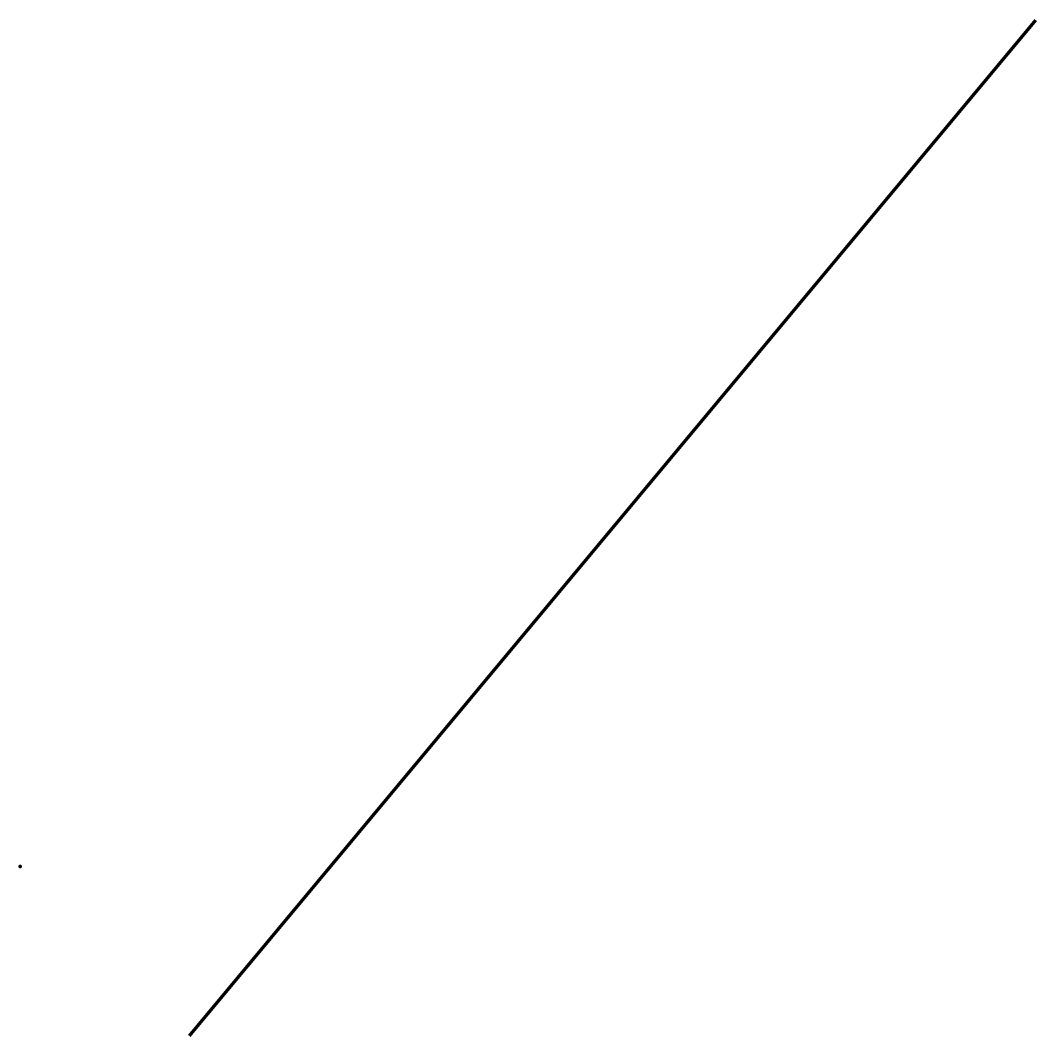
# Model space of a CAD drawing. Header units: inches. Extents: x 10 to 100, y 30 to 120.
import ezdxf

# ---------------------------------------------------------------- set-up
doc = ezdxf.new("R2010")
doc.units = ezdxf.units.IN
doc.layers.add('mainlayer', color=1, linetype='CONTINUOUS', lineweight=100)

msp = doc.modelspace()

# ---------------------------------------------------------------- linework, layer by layer
at = {"layer": 'mainlayer', "ltscale": 2}
msp.add_line((25, 30), (100, 120), dxfattribs=at)
at = {"layer": 'mainlayer'}
msp.add_point((10, 45), dxfattribs=at)

doc.saveas('drawing.dxf')
